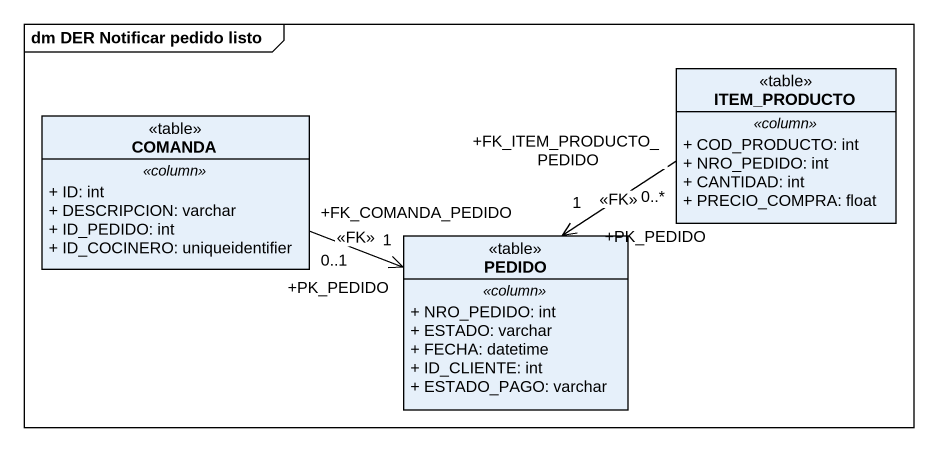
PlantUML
@startuml
mainframe dm DER Notificar pedido listo
hide circle
hide empty members
skinparam classAttributeIconSize 0
class ITEM_PRODUCTO <<table>> {
  .. <<column>> ..
  + COD_PRODUCTO: int
  + NRO_PEDIDO: int
  + CANTIDAD: int
  + PRECIO_COMPRA: float
}
class COMANDA <<table>> {
  .. <<column>> ..
  + ID: int
  + DESCRIPCION: varchar
  + ID_PEDIDO: int
  + ID_COCINERO: uniqueidentifier
}
class PEDIDO <<table>> {
  .. <<column>> ..
  + NRO_PEDIDO: int
  + ESTADO: varchar
  + FECHA: datetime
  + ID_CLIENTE: int
  + ESTADO_PAGO: varchar
}
ITEM_PRODUCTO "+FK_ITEM_PRODUCTO_PEDIDO\n0..*" --> "+PK_PEDIDO\n1" PEDIDO : <<FK>>
COMANDA "+FK_COMANDA_PEDIDO\n0..1" -right-> "+PK_PEDIDO\n1" PEDIDO : <<FK>>
@enduml
